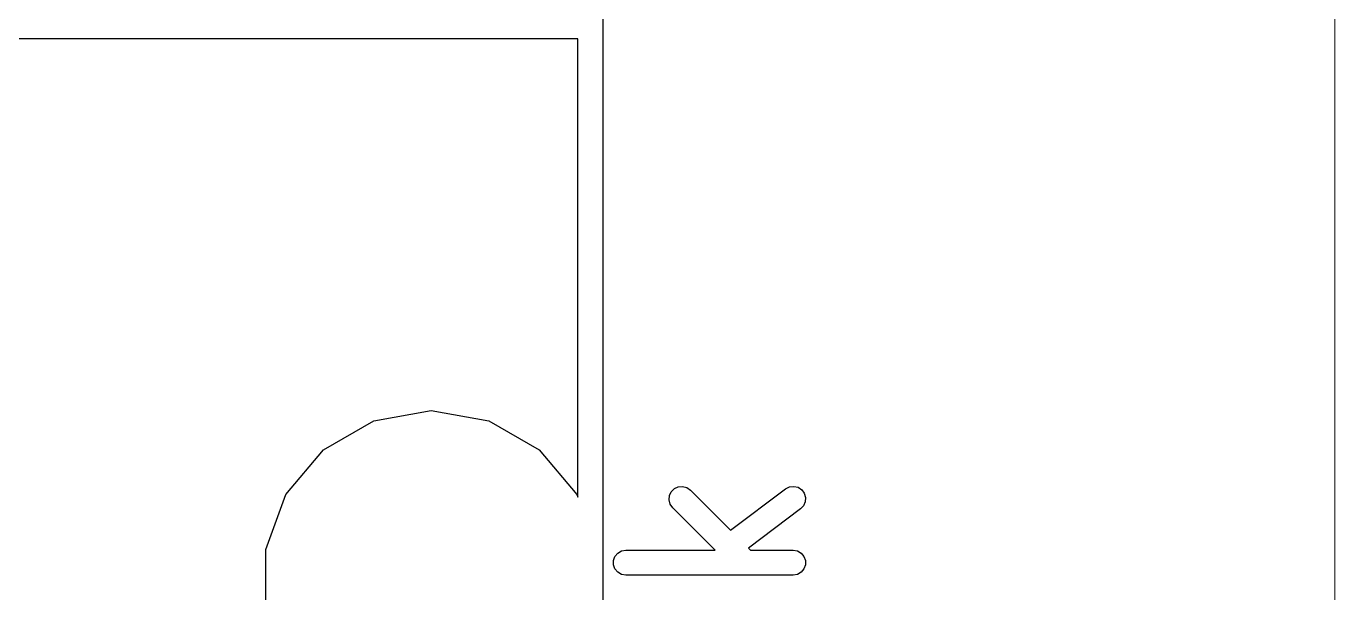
# Model space of a CAD drawing. Header units: millimetres. Extents: x 24 to 200, y 24 to 188.
# Drawn here: x 93.2 to 101.03, y 161.44 to 164.82 of the extents above; entities that cross this region are included whole.
import ezdxf

# ---------------------------------------------------------------- set-up
doc = ezdxf.new("R2010")
doc.units = ezdxf.units.MM
doc.layers.add('7_PCBサンプル', color=7, linetype='Continuous')
doc.layers.add('補助線', color=4, linetype='Continuous', lineweight=5, transparency=0.5)

# ---------------------------------------------------------------- blocks, each defined once
blk = doc.blocks.new('hhskb2-F.SilkS')
at = {"layer": '7_PCBサンプル'}
for p, q in [((83.625, -20.9), (83.625, -21.9)), ((83.475, -21.875), (77.525, -21.875)), ((83.475, -21.9), (83.475, -21.875)), ((83.475, -24.6137), (83.475, -21.9)), ((83.625, -21.9), (83.625, -34)), ((81.9548, -24.331), (82.2567, -24.1567)), ((82.2567, -24.1567), (82.6, -24.0962)), ((82.6, -24.0962), (82.9433, -24.1567)), ((82.9433, -24.1567), (83.2452, -24.331)), ((81.7307, -24.5981), (81.9548, -24.331)), ((83.2452, -24.331), (83.4693, -24.5981)), ((81.6114, -24.9257), (81.7307, -24.5981)), ((83.4693, -24.5981), (83.475, -24.6137)), ((81.6114, -25.2743), (81.6114, -24.9257))]:
    blk.add_line(p, q, dxfattribs=at)
blk = doc.blocks.new('hhskb2-F.Fab')
at = {"layer": '7_PCBサンプル'}
for p, q in [((84.0527, -24.5624), (84.0763, -24.5514)), ((84.0763, -24.5514), (84.1022, -24.5491)), ((84.1022, -24.5491), (84.1274, -24.5558)), ((84.1274, -24.5558), (84.1487, -24.5708)), ((84.7174, -24.5638), (84.7406, -24.552)), ((84.7406, -24.552), (84.7665, -24.5489)), ((84.7665, -24.5489), (84.7918, -24.5548)), ((84.7918, -24.5548), (84.8137, -24.5691)), ((84.021, -24.6303), (84.0233, -24.6044)), ((84.0277, -24.6555), (84.021, -24.6303)), ((84.0233, -24.6044), (84.0343, -24.5808)), ((84.0343, -24.5808), (84.0527, -24.5624)), ((84.1487, -24.5708), (84.3885, -24.8105)), ((84.3885, -24.8105), (84.7174, -24.5638)), ((84.8137, -24.5691), (84.8293, -24.5899)), ((84.8293, -24.5899), (84.8368, -24.6148)), ((84.8368, -24.6148), (84.8354, -24.6408)), ((84.0427, -24.6768), (84.0277, -24.6555)), ((84.2956, -24.9298), (84.0427, -24.6768)), ((84.8074, -24.6838), (84.4956, -24.9176)), ((84.8252, -24.6648), (84.8074, -24.6838)), ((84.8354, -24.6408), (84.8252, -24.6648)), ((83.6974, -24.9673), (83.7142, -24.9473)), ((83.7142, -24.9473), (83.7367, -24.9343)), ((83.7367, -24.9343), (83.7624, -24.9298)), ((83.7624, -24.9298), (84.2956, -24.9298)), ((84.4956, -24.9176), (84.5077, -24.9298)), ((84.5077, -24.9298), (84.7624, -24.9298)), ((84.7624, -24.9298), (84.788, -24.9343)), ((84.788, -24.9343), (84.8106, -24.9473)), ((84.8106, -24.9473), (84.8273, -24.9673)), ((83.6885, -24.9917), (83.6974, -24.9673)), ((83.6885, -25.0178), (83.6885, -24.9917)), ((83.6974, -25.0423), (83.6885, -25.0178)), ((84.8273, -24.9673), (84.8362, -24.9917)), ((84.8362, -25.0178), (84.8273, -25.0423)), ((84.8362, -24.9917), (84.8362, -25.0178)), ((83.7142, -25.0622), (83.6974, -25.0423)), ((83.7367, -25.0752), (83.7142, -25.0622)), ((83.7624, -25.0798), (83.7367, -25.0752)), ((84.7624, -25.0798), (83.7624, -25.0798)), ((84.788, -25.0752), (84.7624, -25.0798)), ((84.8106, -25.0622), (84.788, -25.0752)), ((84.8273, -25.0423), (84.8106, -25.0622))]:
    blk.add_line(p, q, dxfattribs=at)

msp = doc.modelspace()

# ---------------------------------------------------------------- linework, layer by layer
at = {"layer": '補助線'}
msp.add_line((101.025, 171.2), (101.025, 69.8817), dxfattribs=at)

# ---------------------------------------------------------------- block references
for name in ['hhskb2-F.SilkS', 'hhskb2-F.Fab']:
    msp.add_blockref(name, (13.025, 186.625))

doc.saveas('drawing.dxf')
